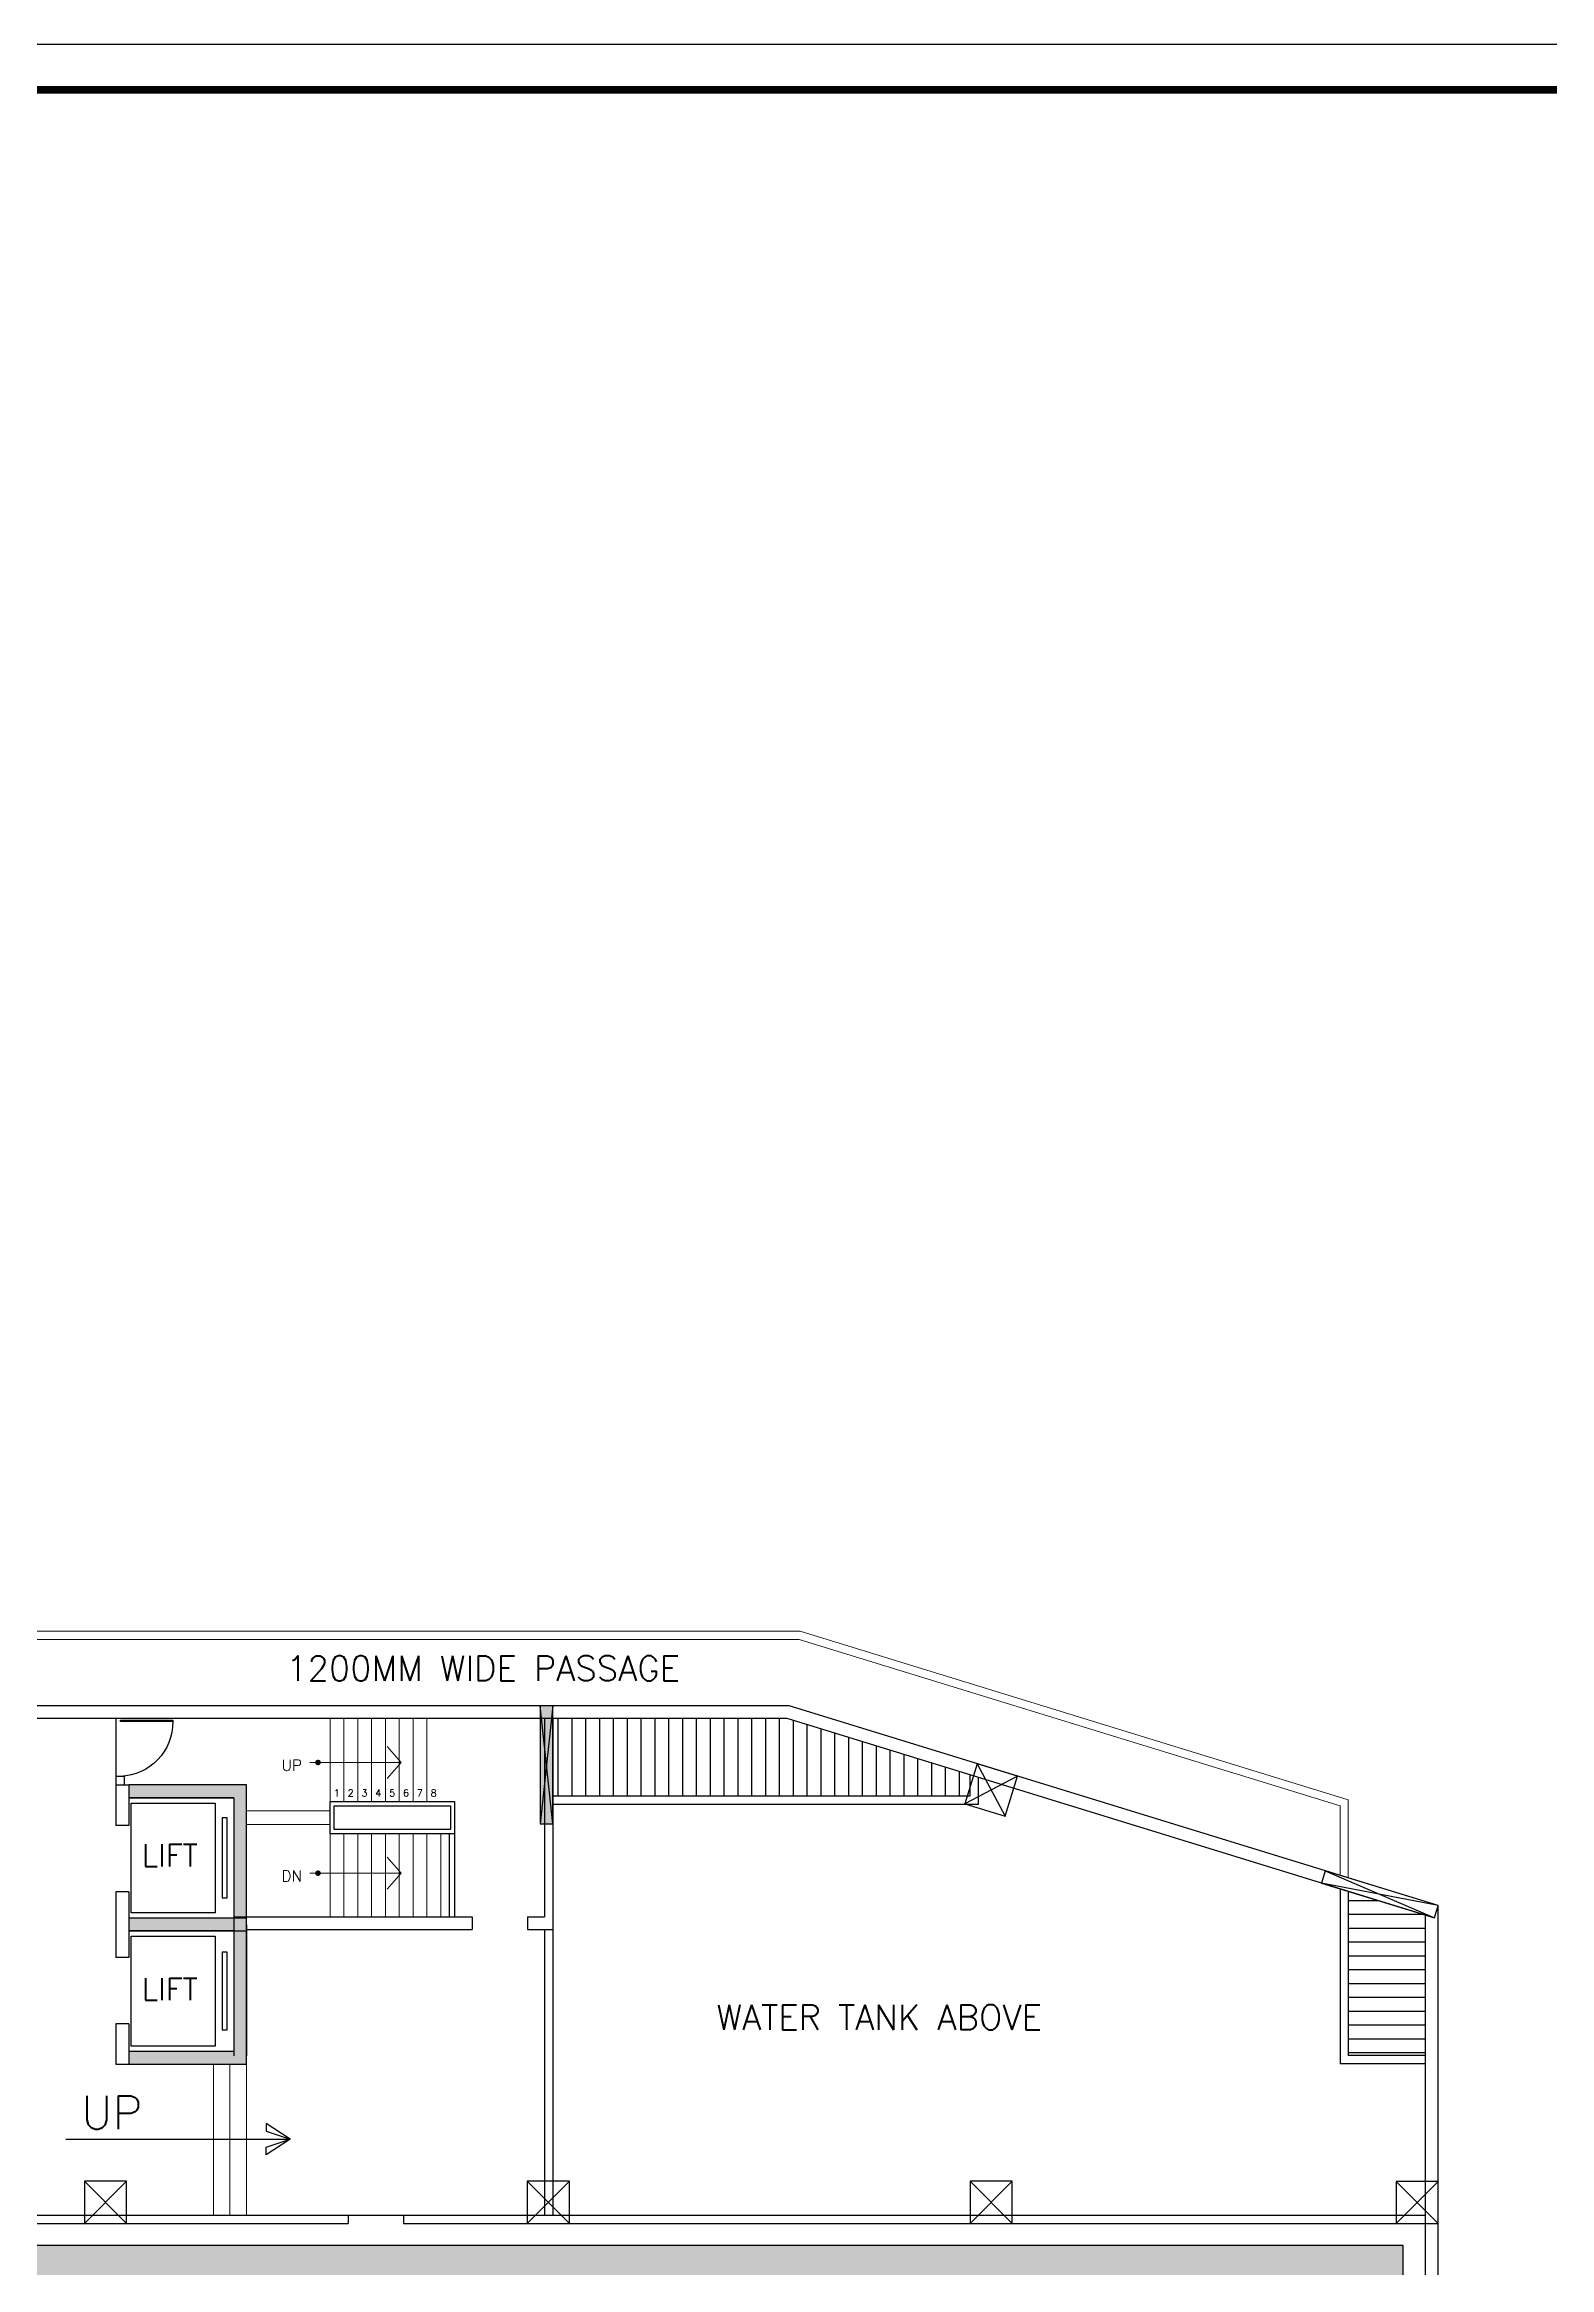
# Model space of a CAD drawing. Extents: x -14054 to 906348, y -36965 to 188562.
# Drawn here: x 520242 to 547438, y 2404 to 42570 of the extents above; entities that cross this region are included whole.
import ezdxf

# ---------------------------------------------------------------- set-up
doc = ezdxf.new("R2010")
doc.units = 0
doc.header["$LTSCALE"] = 1000
doc.header["$MEASUREMENT"] = 0
for name, color, linetype in [('BOR', 5, 'CONTINUOUS'), ('COL', 5, 'CONTINUOUS'), ('DOOR', 6, 'CONTINUOUS'), ('GRASS', 94, 'CONTINUOUS'), ('HATCH', 9, 'CONTINUOUS'), ('SOLID', 252, 'CONTINUOUS')]:
    doc.layers.add(name, color=color, linetype=linetype)
for name, color, linetype, lineweight in [('STAIR', 4, 'CONTINUOUS', 15), ('TEXT', 3, 'CONTINUOUS', 15), ('WALL', 2, 'CONTINUOUS', 30)]:
    doc.layers.add(name, color=color, linetype=linetype, lineweight=lineweight)
doc.styles.add('ROMAN', font='ROMANS')

# ---------------------------------------------------------------- blocks, each defined once
blk = doc.blocks.new('*U46')
at = {"layer": 'GRASS'}
h = blk.add_hatch(dxfattribs=at)
h.set_pattern_fill('GRASS', color=256, scale=1000, style=0)
h.set_pattern_definition([(90, (230054.74, 14342.14), (-707.1068, 707.1068), [187.5, -1226.7136]), (45, (230054.7, 14342.1), (-707.1068, 707.1068), [187.5, -812.5]), (135, (230054.7, 14342.1), (-707.1068, -707.1068), [187.5, -812.5])])
h.paths.add_polyline_path([(541393.82, -3634.26), (544793.91, -3634.26), (544793.91, 2799.74), (504563.91, 2799.74), (504563.91, 20365.74), (507532.81, 20365.74), (502116.48, 27214.74), (489726.91, 27214.74), (489726.91, 1205.74), (498054.91, 1205.74), (498054.91, -10836.16), (499179.91, -10836.16), (499179.91, -13711.88), (501891.29, -15997.16), (544793.91, -15997.16), (544793.91, -13200.26), (541393.87, -13200.26)])
at = {"layer": 'HATCH', "linetype": 'Continuous'}
h = blk.add_hatch(dxfattribs=at)
h.set_pattern_fill('LINE', color=256, scale=2000, angle=90, style=0)
h.set_pattern_definition([(90, (6524.17, -399713.17), (-250, 2e-14), [])])
h.paths.add_polyline_path([(529426.91, 12323.24), (529426.91, 10928.24), (536917.29, 10928.24), (536966.91, 11089.49), (536966.91, 11306.23), (533662.32, 12323.24)])
h = blk.add_hatch(dxfattribs=at)
h.set_pattern_fill('LINE', color=256, scale=2000, style=0)
h.set_pattern_definition([(0, (6524.17, -399713.17), (0, 250), [])])
h.paths.add_polyline_path([(543801.91, 6237.74), (545196.91, 6237.74), (545196.91, 8773.38), (543801.91, 9202.7)])
at = {"layer": 'SOLID'}
for points in [[(529196.91, 10418.24), (529426.91, 10418.24), (529426.91, 12553.24), (529196.91, 12553.24)], [(523893.91, 11123.24), (521763.91, 11123.24), (521763.91, 10893.24), (523663.91, 10893.24), (523663.91, 8715.74), (521763.91, 8715.74), (521763.91, 8485.74), (523893.91, 8485.74)], [(523893.91, 8715.74), (521763.91, 8715.74), (521763.91, 8485.74), (523663.91, 8485.74), (523663.91, 6308.24), (521763.91, 6308.24), (521763.91, 6078.24), (523893.91, 6078.24)]]:
    blk.add_hatch(color=256, dxfattribs=at).paths.add_polyline_path(points)
at = {"layer": 'BOR', "color": 2, "ltscale": 140}
blk.add_lwpolyline([(441706.23, 42570.07), (441706.23, -36964.82), (549094.4, -36964.82), (549094.4, 42570.07)], close=True, dxfattribs=at)
at = {"layer": 'BOR', "ltscale": 140, "const_width": 136.54}
blk.add_lwpolyline([(548275.15, -36145.56), (442525.49, -36145.56), (442525.49, 41750.82), (548275.15, 41750.82)], close=True, dxfattribs=at)
at = {"layer": 'COL', "color": 253}
for p, q in [((529426.91, 10418.24), (529196.91, 12553.24)), ((529426.91, 12553.24), (529196.91, 10418.24)), ((529426.91, 10418.24), (529196.91, 12553.24)), ((529426.91, 12553.24), (529196.91, 10418.24)), ((537821.88, 11283.75), (536871.95, 10780.92)), ((537095.5, 11507.3), (537598.33, 10557.37)), ((545426.91, 8943.24), (543318.71, 9351.41)), ((543386.36, 9571.24), (545359.26, 8723.42)), ((521726.91, 3962.74), (520966.91, 3202.74)), ((520966.91, 3962.74), (521726.91, 3202.74)), ((521726.91, 3962.74), (520966.91, 3202.74)), ((520966.91, 3962.74), (521726.91, 3202.74)), ((529726.91, 3962.74), (528966.91, 3202.74)), ((528966.91, 3962.74), (529726.91, 3202.74)), ((529726.91, 3962.74), (528966.91, 3202.74)), ((528966.91, 3962.74), (529726.91, 3202.74)), ((537726.91, 3962.74), (536966.91, 3202.74)), ((536966.91, 3962.74), (537726.91, 3202.74)), ((537726.91, 3962.74), (536966.91, 3202.74)), ((536966.91, 3962.74), (537726.91, 3202.74)), ((545426.91, 3959.74), (544666.91, 3199.74)), ((544666.91, 3959.74), (545426.91, 3199.74)), ((545426.91, 3959.74), (544666.91, 3199.74)), ((544666.91, 3959.74), (545426.91, 3199.74))]:
    blk.add_line(p, q, dxfattribs=at)
at = {"layer": 'COL'}
blk.add_lwpolyline([(544793.91, 2799.74), (504563.91, 2799.74), (504563.91, 20365.74), (507532.81, 20365.74), (502116.48, 27214.74), (489726.91, 27214.74), (489726.91, 1205.74), (498054.91, 1205.74), (498054.91, -10836.16), (499179.91, -10836.16), (499179.91, -13711.88), (501891.29, -15997.16), (544793.91, -15997.16), (544793.91, -13200.26), (541393.87, -13200.26), (541393.82, -3634.26), (544793.91, -3634.26)], close=True, dxfattribs=at)
at = {"layer": 'COL', "color": 253}
for points in [[(529196.91, 10418.24), (529426.91, 10418.24), (529426.91, 12553.24), (529196.91, 12553.24)], [(529196.91, 10418.24), (529426.91, 10418.24), (529426.91, 12553.24), (529196.91, 12553.24)], [(536871.95, 10780.92), (537598.33, 10557.37), (537821.88, 11283.75), (537095.5, 11507.3)], [(523893.91, 11123.24), (521763.91, 11123.24), (521763.91, 10893.24), (523663.91, 10893.24), (523663.91, 8715.74), (521763.91, 8715.74), (521763.91, 8485.74), (523893.91, 8485.74)], [(523893.91, 11123.24), (521763.91, 11123.24), (521763.91, 10893.24), (523663.91, 10893.24), (523663.91, 8715.74), (521763.91, 8715.74), (521763.91, 8485.74), (523893.91, 8485.74)], [(543386.36, 9571.24), (543318.71, 9351.41), (545359.26, 8723.42), (545426.91, 8943.24)], [(523893.91, 8715.74), (521763.91, 8715.74), (521763.91, 8485.74), (523663.91, 8485.74), (523663.91, 6308.24), (521763.91, 6308.24), (521763.91, 6078.24), (523893.91, 6078.24)], [(523893.91, 8715.74), (521763.91, 8715.74), (521763.91, 8485.74), (523663.91, 8485.74), (523663.91, 6308.24), (521763.91, 6308.24), (521763.91, 6078.24), (523893.91, 6078.24)], [(520966.91, 3202.74), (521726.91, 3202.74), (521726.91, 3962.74), (520966.91, 3962.74)], [(520966.91, 3202.74), (521726.91, 3202.74), (521726.91, 3962.74), (520966.91, 3962.74)], [(528966.91, 3202.74), (529726.91, 3202.74), (529726.91, 3962.74), (528966.91, 3962.74)], [(528966.91, 3202.74), (529726.91, 3202.74), (529726.91, 3962.74), (528966.91, 3962.74)], [(536966.91, 3202.74), (537726.91, 3202.74), (537726.91, 3962.74), (536966.91, 3962.74)], [(536966.91, 3202.74), (537726.91, 3202.74), (537726.91, 3962.74), (536966.91, 3962.74)], [(544666.91, 3199.74), (545426.91, 3199.74), (545426.91, 3959.74), (544666.91, 3959.74)], [(544666.91, 3199.74), (545426.91, 3199.74), (545426.91, 3959.74), (544666.91, 3959.74)]]:
    blk.add_lwpolyline(points, close=True, dxfattribs=at)
at = {"layer": 'DOOR'}
for p, q in [((521533.91, 12323.24), (521533.91, 11278.24)), ((525731.3, 3352.74), (526731.3, 3352.74))]:
    blk.add_line(p, q, dxfattribs=at)
blk.add_lwpolyline([(522561.69, 12267.69), (521617.25, 12267.69), (521617.25, 12295.46), (522561.69, 12295.46), (522561.69, 12267.69, -0.40446567), (521617.25, 11278.24, -0.4142838)], format="xyb", dxfattribs=at)
at = {"layer": 'STAIR'}
for p, q in [((533877.39, 13753.24), (515099.02, 13753.24)), ((533899.95, 13903.24), (515171.63, 13903.24)), ((543651.91, 10745.05), (533877.39, 13753.24)), ((543801.91, 10855.83), (533899.95, 13903.24)), ((525402.41, 10823.24), (525402.41, 12323.24)), ((525652.41, 10823.24), (525652.41, 12323.24)), ((525902.41, 10823.24), (525902.41, 12323.24)), ((526152.41, 10823.24), (526152.41, 12323.24)), ((526402.41, 10823.24), (526402.41, 12323.24)), ((526652.41, 10823.24), (526652.41, 12323.24)), ((526902.41, 10823.24), (526902.41, 12323.24)), ((527152.41, 10823.24), (527152.41, 12323.24)), ((543801.91, 10855.83), (543801.91, 9443.35)), ((543651.91, 10745.05), (543651.91, 9489.51)), ((523293.91, 6078.24), (523293.91, 3352.74)), ((523593.91, 6078.24), (523593.91, 3352.74)), ((523893.91, 6078.24), (523893.91, 3352.74))]:
    blk.add_line(p, q, dxfattribs=at)
at = {"layer": 'STAIR', "linetype": 'Continuous'}
for p, q in [((526684.46, 11529.56), (525034.46, 11529.56)), ((526684.46, 9529.56), (525034.46, 9529.56))]:
    blk.add_line(p, q, dxfattribs=at)
at = {"layer": 'STAIR', "color": 5}
for p, q in [((523893.91, 10658.24), (525402.41, 10658.24)), ((523893.91, 10408.24), (525402.41, 10408.24)), ((525402.41, 10243.24), (525402.41, 8743.24)), ((525652.41, 10243.24), (525652.41, 8743.24)), ((525902.41, 10243.24), (525902.41, 8743.24)), ((526152.41, 10243.24), (526152.41, 8743.24)), ((526402.41, 10243.24), (526402.41, 8743.24)), ((526652.41, 10243.24), (526652.41, 8743.24)), ((526902.41, 10243.24), (526902.41, 8743.24)), ((527152.41, 10243.24), (527152.41, 8743.24)), ((527402.41, 10243.24), (527402.41, 8743.24))]:
    blk.add_line(p, q, dxfattribs=at)
at = {"layer": 'STAIR', "linetype": 'Continuous'}
for points in [[(526434.46, 11241.88), (526684.46, 11529.56), (526434.46, 11817.24)], [(526434.46, 9241.88), (526684.46, 9529.56), (526434.46, 9817.24)]]:
    blk.add_lwpolyline(points, dxfattribs=at)
at = {"layer": 'STAIR', "linetype": 'Continuous', "const_width": 50}
for points in [[(525159.46, 11529.56, 1), (525209.46, 11529.56, 1)], [(525159.46, 9529.56, 1), (525209.46, 9529.56, 1)]]:
    blk.add_lwpolyline(points, format="xyb", close=True, dxfattribs=at)
at = {"layer": 'WALL', "color": 2, "ltscale": 140}
for p, q in [((533696.91, 12553.24), (519133.91, 12553.24)), ((545426.91, 8943.24), (533696.91, 12553.24)), ((533662.32, 12323.24), (515852.61, 12323.24)), ((545196.91, 8773.38), (533662.32, 12323.24)), ((545426.91, -20797.26), (545426.91, 8943.24)), ((545196.91, -4037.26), (545196.91, 8773.38))]:
    blk.add_line(p, q, dxfattribs=at)
at = {"layer": 'WALL'}
for p, q in [((529276.91, 12323.24), (529276.91, 8743.24)), ((529276.91, 12323.24), (529276.91, 8743.24)), ((529426.91, 12323.24), (529426.91, 3352.74)), ((523663.91, 8823.24), (523663.91, 6228.24)), ((523893.91, 8593.24), (523893.91, 6228.24)), ((529276.91, 8513.24), (529276.91, 3352.74)), ((521533.91, 6078.24), (521533.91, 6078.24)), ((520626.32, 4724.14), (524679.02, 4724.14)), ((504966.91, 3352.74), (525731.3, 3352.74)), ((525731.3, 3352.74), (525731.3, 3202.74)), ((526731.3, 3352.74), (526731.3, 3202.74)), ((526731.3, 3352.74), (545196.91, 3352.74)), ((505116.91, 3202.74), (525731.3, 3202.74)), ((526731.3, 3202.74), (545196.91, 3202.74))]:
    blk.add_line(p, q, dxfattribs=at)
at = {"layer": 'WALL', "linetype": 'Continuous'}
for p, q in [((521533.91, 11278.24), (521533.91, 10393.24)), ((521683.91, 11278.24), (521533.91, 11278.24)), ((521683.91, 11278.24), (521683.91, 11123.24)), ((536966.91, 10928.24), (536966.91, 11306.23)), ((537116.91, 10778.24), (537116.91, 11260.06)), ((521533.91, 11123.24), (521763.91, 11123.24)), ((521763.91, 11123.24), (521763.91, 10393.24)), ((523663.91, 10893.24), (521763.91, 10893.24)), ((523663.91, 10893.24), (523663.91, 8715.74)), ((529426.91, 10928.24), (536966.91, 10928.24)), ((529426.91, 10778.24), (537116.91, 10778.24)), ((521763.91, 10393.24), (521533.91, 10393.24)), ((527552.41, 10243.24), (527552.41, 8743.24)), ((527652.41, 10243.24), (527652.41, 8743.24)), ((543651.91, 9248.87), (543651.91, 6087.74)), ((521763.91, 9193.24), (521533.91, 9193.24)), ((521533.91, 9193.24), (521533.91, 8463.24)), ((521763.91, 9193.24), (521763.91, 8485.74)), ((543801.91, 9202.7), (543801.91, 6237.74)), ((521533.91, 8693.24), (521533.91, 8008.24)), ((521763.91, 8715.74), (521763.91, 8008.24)), ((523663.91, 8715.74), (521763.91, 8715.74)), ((523663.91, 8485.74), (521763.91, 8485.74)), ((523663.91, 8743.24), (527971.23, 8743.24)), ((523663.91, 8485.74), (523663.91, 6308.24)), ((523893.91, 8513.24), (527971.23, 8513.24)), ((527971.23, 8743.24), (527971.23, 8513.24)), ((528971.23, 8743.24), (528971.23, 8513.24)), ((528971.23, 8743.24), (529276.91, 8743.24)), ((528971.23, 8513.24), (529426.91, 8513.24)), ((521763.91, 8008.24), (521533.91, 8008.24)), ((521763.91, 6808.24), (521533.91, 6808.24)), ((521533.91, 6808.24), (521533.91, 6078.24)), ((521763.91, 6808.24), (521763.91, 6078.24)), ((521533.91, 6078.24), (521763.91, 6078.24)), ((523663.91, 6308.24), (521763.91, 6308.24)), ((545196.91, 6087.74), (543651.91, 6087.74)), ((545196.91, 6237.74), (543801.91, 6237.74))]:
    blk.add_line(p, q, dxfattribs=at)
for points in [[(521807.36, 10796.82), (523323.7, 10796.82), (523323.7, 8812.3), (521807.36, 8812.3)], [(523452.67, 9086.88), (523541.59, 9086.88), (523541.59, 10530.44), (523452.67, 10530.44)], [(525402.41, 10243.24), (525402.41, 10823.24), (527652.41, 10823.24), (527652.41, 10243.24)], [(525477.41, 10318.24), (525477.41, 10748.24), (527577.41, 10748.24), (527577.41, 10318.24)], [(521807.36, 8389.32), (523323.7, 8389.32), (523323.7, 6404.8), (521807.36, 6404.8)], [(523452.67, 6701.88), (523541.59, 6701.88), (523541.59, 8100.44), (523452.67, 8100.44)]]:
    blk.add_lwpolyline(points, close=True, dxfattribs=at)
at = {"layer": 'WALL'}
for points in [[(524679.02, 4724.14), (524250.57, 5005.63), (524250.57, 4870.39), (524679.02, 4724.14)], [(524679.02, 4724.14), (524250.57, 4442.64), (524250.57, 4577.88), (524679.02, 4724.14)]]:
    blk.add_lwpolyline(points, dxfattribs=at)
at = {"layer": 'TEXT', "color": 3, "ltscale": 140, "style": 'ROMAN'}
for s, height, p in [('1200MM WIDE PASSAGE', 450, (524609.08, 13005.72)), ('UP', 200, (524526.73, 11378.56)), ('1', 125, (525471.26, 10914.76)), ('2', 125, (525721.26, 10914.76)), ('3', 125, (525971.26, 10914.76)), ('4', 125, (526221.26, 10914.76)), ('5', 125, (526471.26, 10914.76)), ('6', 125, (526721.26, 10914.76)), ('7', 125, (526971.26, 10914.76)), ('8', 125, (527221.26, 10914.76)), ('LIFT', 400, (522001.94, 9651.65)), ('DN', 200, (524526.73, 9378.56)), ('LIFT', 400, (522001.94, 7235.25)), ('WATER TANK ABOVE', 450, (532382.07, 6702.04)), ('UP', 600, (520905.41, 4904.39))]:
    blk.add_text(s, height=height, dxfattribs=at).set_placement(p)

msp = doc.modelspace()

# ---------------------------------------------------------------- block references
at = {"layer": 'TEXT'}
msp.add_blockref('*U46', (0, 0), dxfattribs=at)

doc.saveas('drawing.dxf')
